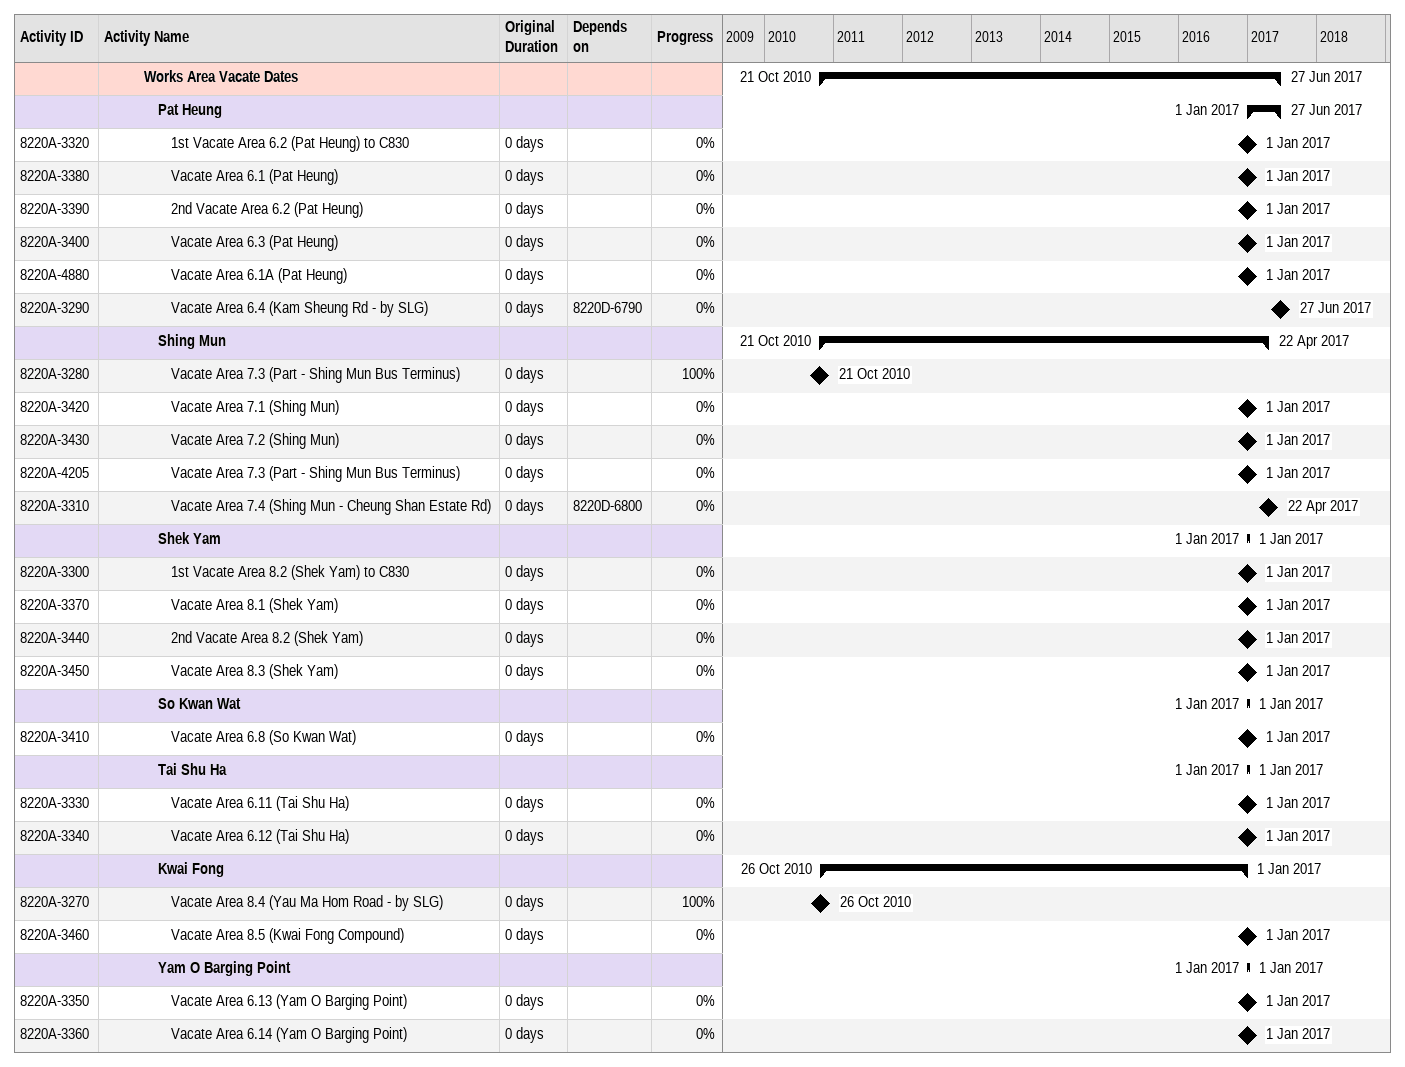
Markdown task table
| ID | Level | Task | Original duration | Start | Finish | Predecessors | % complete |
|---|---|---|---|---|---|---|---|
|  | 4 | **Works Area Vacate Dates** |  | 2010-10-21 | 2017-06-27 |  |  |
|  | 5 | **Pat Heung** |  | 2017-01-01 | 2017-06-27 |  |  |
| 8220A-3320 | 6 | 1st Vacate Area 6.2 (Pat Heung) to C830 | 0d | 2017-01-01 | 2017-01-01 |  | 0 |
| 8220A-3380 | 6 | Vacate Area 6.1 (Pat Heung) | 0d | 2017-01-01 | 2017-01-01 |  | 0 |
| 8220A-3390 | 6 | 2nd Vacate Area 6.2 (Pat Heung) | 0d | 2017-01-01 | 2017-01-01 |  | 0 |
| 8220A-3400 | 6 | Vacate Area 6.3 (Pat Heung) | 0d | 2017-01-01 | 2017-01-01 |  | 0 |
| 8220A-4880 | 6 | Vacate Area 6.1A (Pat Heung) | 0d | 2017-01-01 | 2017-01-01 |  | 0 |
| 8220A-3290 | 6 | Vacate Area 6.4 (Kam Sheung Rd - by SLG) | 0d | 2017-06-27 | 2017-06-27 | 8220D-6790 | 0 |
|  | 5 | **Shing Mun** |  | 2010-10-21 | 2017-04-22 |  |  |
| 8220A-3280 | 6 | Vacate Area 7.3 (Part - Shing Mun Bus Terminus) | 0d | 2010-10-21 | 2010-10-21 |  | 100 |
| 8220A-3420 | 6 | Vacate Area 7.1 (Shing Mun) | 0d | 2017-01-01 | 2017-01-01 |  | 0 |
| 8220A-3430 | 6 | Vacate Area 7.2 (Shing Mun) | 0d | 2017-01-01 | 2017-01-01 |  | 0 |
| 8220A-4205 | 6 | Vacate Area 7.3 (Part - Shing Mun Bus Terminus) | 0d | 2017-01-01 | 2017-01-01 |  | 0 |
| 8220A-3310 | 6 | Vacate Area 7.4 (Shing Mun - Cheung Shan Estate Rd) | 0d | 2017-04-22 | 2017-04-22 | 8220D-6800 | 0 |
|  | 5 | **Shek Yam** |  | 2017-01-01 | 2017-01-01 |  |  |
| 8220A-3300 | 6 | 1st Vacate Area 8.2 (Shek Yam) to C830 | 0d | 2017-01-01 | 2017-01-01 |  | 0 |
| 8220A-3370 | 6 | Vacate Area 8.1 (Shek Yam) | 0d | 2017-01-01 | 2017-01-01 |  | 0 |
| 8220A-3440 | 6 | 2nd Vacate Area 8.2 (Shek Yam) | 0d | 2017-01-01 | 2017-01-01 |  | 0 |
| 8220A-3450 | 6 | Vacate Area 8.3 (Shek Yam) | 0d | 2017-01-01 | 2017-01-01 |  | 0 |
|  | 5 | **So Kwan Wat** |  | 2017-01-01 | 2017-01-01 |  |  |
| 8220A-3410 | 6 | Vacate Area 6.8 (So Kwan Wat) | 0d | 2017-01-01 | 2017-01-01 |  | 0 |
|  | 5 | **Tai Shu Ha** |  | 2017-01-01 | 2017-01-01 |  |  |
| 8220A-3330 | 6 | Vacate Area 6.11 (Tai Shu Ha) | 0d | 2017-01-01 | 2017-01-01 |  | 0 |
| 8220A-3340 | 6 | Vacate Area 6.12 (Tai Shu Ha) | 0d | 2017-01-01 | 2017-01-01 |  | 0 |
|  | 5 | **Kwai Fong** |  | 2010-10-26 | 2017-01-01 |  |  |
| 8220A-3270 | 6 | Vacate Area 8.4 (Yau Ma Hom Road - by SLG) | 0d | 2010-10-26 | 2010-10-26 |  | 100 |
| 8220A-3460 | 6 | Vacate Area 8.5 (Kwai Fong Compound) | 0d | 2017-01-01 | 2017-01-01 |  | 0 |
|  | 5 | **Yam O Barging Point** |  | 2017-01-01 | 2017-01-01 |  |  |
| 8220A-3350 | 6 | Vacate Area 6.13 (Yam O Barging Point) | 0d | 2017-01-01 | 2017-01-01 |  | 0 |
| 8220A-3360 | 6 | Vacate Area 6.14 (Yam O Barging Point) | 0d | 2017-01-01 | 2017-01-01 |  | 0 |
